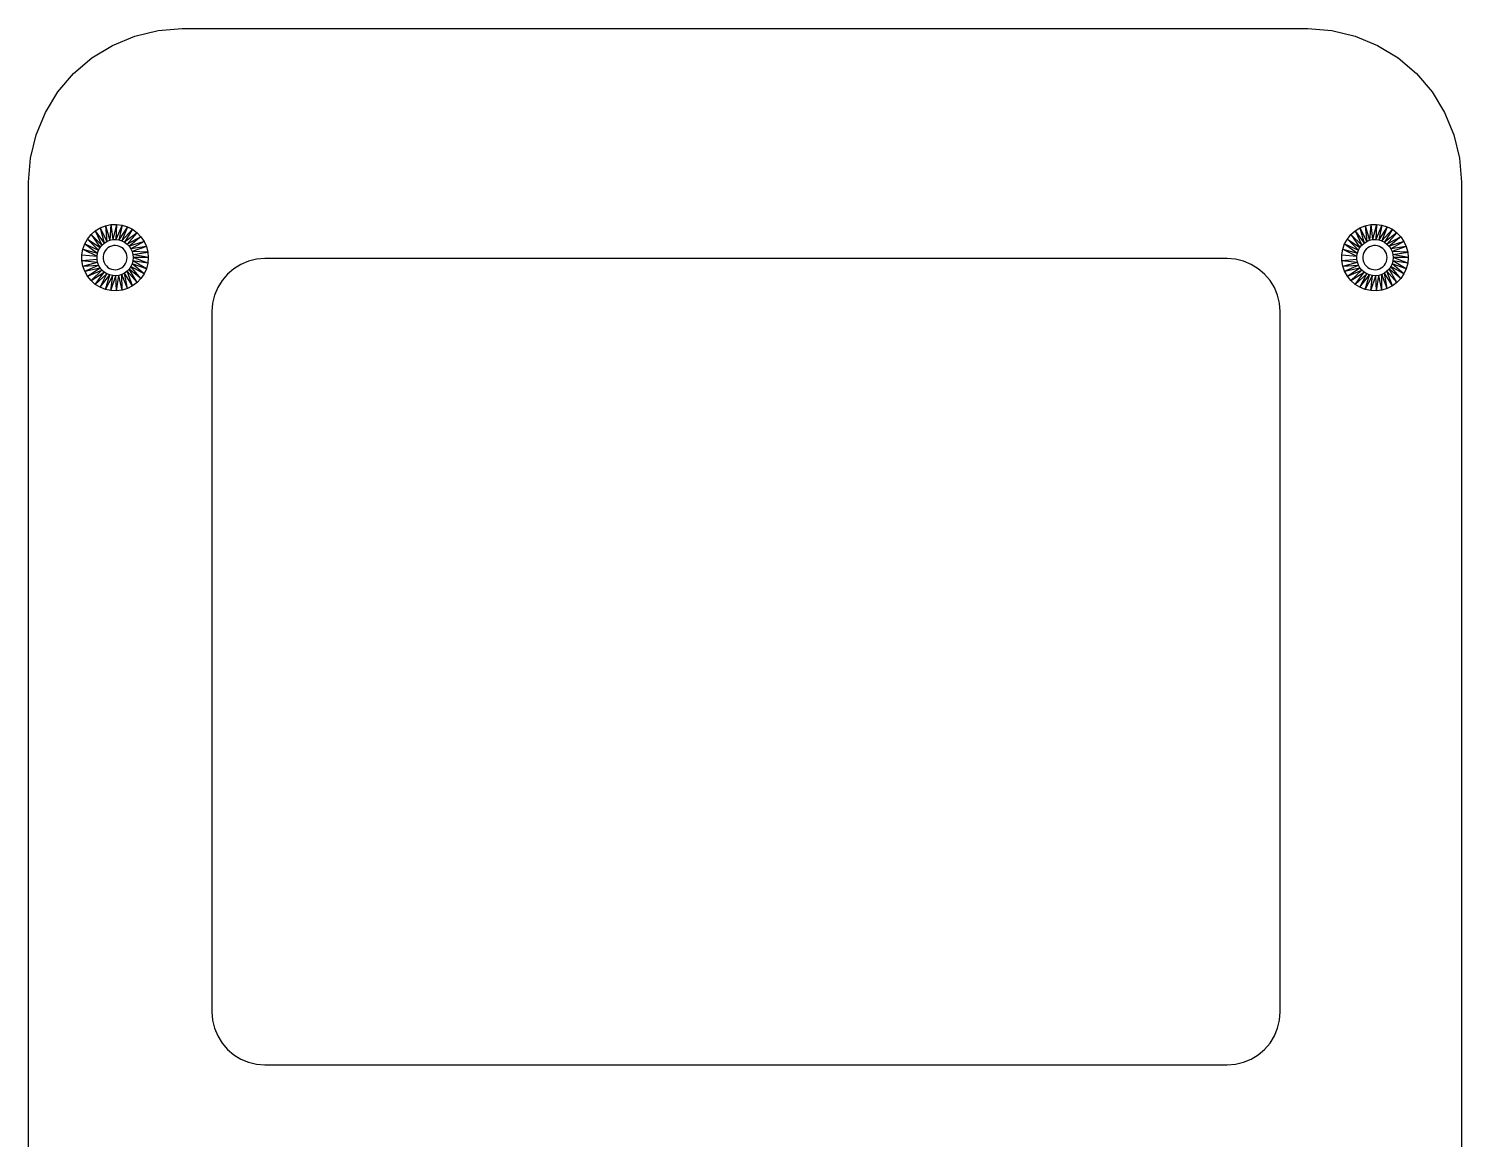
# Model space of a CAD drawing. Header units: millimetres. Extents: x 0 to 95, y 0 to 147.
# Drawn here: x 0 to 94.8, y 73.5 to 147 of the extents above; entities that cross this region are included whole.
import ezdxf

# ---------------------------------------------------------------- set-up
doc = ezdxf.new("R2010")
doc.units = ezdxf.units.MM
doc.layers.add('Shape2DView', color=7, linetype='CONTINUOUS')

msp = doc.modelspace()

# ---------------------------------------------------------------- linework, layer by layer
at = {"layer": 'Shape2DView'}
for p, q in [((8.571, 146.867), (10.16, 146.992)), ((10.16, 146.992), (84.669, 146.992)), ((84.669, 146.992), (86.258, 146.867)), ((5.547, 145.885), (7.02, 146.495)), ((7.02, 146.495), (8.571, 146.867)), ((86.258, 146.867), (87.809, 146.495)), ((87.809, 146.495), (89.281, 145.885)), ((4.188, 145.052), (5.547, 145.885)), ((89.281, 145.885), (90.641, 145.052)), ((2.976, 144.016), (4.188, 145.052)), ((90.641, 145.052), (91.853, 144.016)), ((1.94, 142.804), (2.976, 144.016)), ((91.853, 144.016), (92.889, 142.804)), ((1.107, 141.445), (1.94, 142.804)), ((92.889, 142.804), (93.722, 141.445)), ((0.497, 139.972), (1.107, 141.445)), ((93.722, 141.445), (94.332, 139.972)), ((0.125, 138.422), (0.497, 139.972)), ((94.332, 139.972), (94.704, 138.422)), ((0, 136.832), (0.125, 138.422)), ((94.704, 138.422), (94.829, 136.832)), ((0, 10.16), (0, 136.832)), ((94.829, 136.832), (94.829, 10.16)), ((4.412, 133.61), (4.729, 133.805)), ((4.729, 133.805), (5.076, 133.944)), ((4.729, 133.805), (5.179, 132.912)), ((4.729, 133.805), (5.006, 132.806)), ((5.076, 133.944), (5.44, 134.023)), ((5.076, 133.944), (5.368, 132.988)), ((5.076, 133.944), (5.179, 132.912)), ((5.44, 134.023), (5.368, 132.988)), ((5.44, 134.023), (5.813, 134.039)), ((5.44, 134.023), (5.567, 133.031)), ((5.813, 134.039), (5.567, 133.031)), ((5.813, 134.039), (5.771, 133.04)), ((6.183, 133.991), (5.771, 133.04)), ((5.813, 134.039), (6.183, 133.991)), ((6.183, 133.991), (5.973, 133.014)), ((6.54, 133.882), (5.973, 133.014)), ((6.54, 133.882), (6.167, 132.954)), ((6.873, 133.714), (6.167, 132.954)), ((6.183, 133.991), (6.54, 133.882)), ((6.873, 133.714), (6.349, 132.863)), ((6.54, 133.882), (6.873, 133.714)), ((6.873, 133.714), (7.173, 133.492)), ((87.801, 133.61), (88.119, 133.805)), ((88.119, 133.805), (88.465, 133.944)), ((88.119, 133.805), (88.569, 132.912)), ((88.119, 133.805), (88.396, 132.806)), ((88.465, 133.944), (88.83, 134.023)), ((88.465, 133.944), (88.758, 132.988)), ((88.465, 133.944), (88.569, 132.912)), ((88.83, 134.023), (88.758, 132.988)), ((88.83, 134.023), (89.203, 134.039)), ((88.83, 134.023), (88.957, 133.031)), ((89.203, 134.039), (88.957, 133.031)), ((89.203, 134.039), (89.16, 133.04)), ((89.573, 133.991), (89.16, 133.04)), ((89.203, 134.039), (89.573, 133.991)), ((89.573, 133.991), (89.362, 133.014)), ((89.93, 133.882), (89.362, 133.014)), ((89.93, 133.882), (89.557, 132.954)), ((90.263, 133.714), (89.557, 132.954)), ((89.573, 133.991), (89.93, 133.882)), ((90.263, 133.714), (89.738, 132.863)), ((89.93, 133.882), (90.263, 133.714)), ((90.263, 133.714), (90.563, 133.492)), ((3.715, 132.747), (3.897, 133.073)), ((3.897, 133.073), (4.131, 133.363)), ((3.897, 133.073), (4.726, 132.513)), ((3.897, 133.073), (4.626, 132.335)), ((4.131, 133.363), (4.412, 133.61)), ((4.131, 133.363), (4.853, 132.671)), ((4.131, 133.363), (4.726, 132.513)), ((4.412, 133.61), (5.006, 132.806)), ((4.412, 133.61), (4.853, 132.671)), ((4.853, 132.671), (5.006, 132.806)), ((5.006, 132.806), (5.179, 132.912)), ((5.179, 132.912), (5.368, 132.988)), ((5.368, 132.988), (5.567, 133.031)), ((5.567, 133.031), (5.771, 133.04)), ((5.771, 133.04), (5.973, 133.014)), ((5.973, 133.014), (6.167, 132.954)), ((6.167, 132.954), (6.349, 132.863)), ((7.173, 133.492), (6.349, 132.863)), ((6.349, 132.863), (6.513, 132.742)), ((7.173, 133.492), (6.513, 132.742)), ((7.431, 133.223), (6.513, 132.742)), ((7.431, 133.223), (6.653, 132.595)), ((7.64, 132.914), (6.653, 132.595)), ((7.64, 132.914), (6.767, 132.426)), ((7.173, 133.492), (7.431, 133.223)), ((7.431, 133.223), (7.64, 132.914)), ((7.64, 132.914), (7.794, 132.574)), ((87.105, 132.747), (87.287, 133.073)), ((87.287, 133.073), (87.521, 133.363)), ((87.287, 133.073), (88.115, 132.513)), ((87.287, 133.073), (88.016, 132.335)), ((87.521, 133.363), (87.801, 133.61)), ((87.521, 133.363), (88.243, 132.671)), ((87.521, 133.363), (88.115, 132.513)), ((87.801, 133.61), (88.396, 132.806)), ((87.801, 133.61), (88.243, 132.671)), ((88.243, 132.671), (88.396, 132.806)), ((88.396, 132.806), (88.569, 132.912)), ((88.569, 132.912), (88.758, 132.988)), ((88.758, 132.988), (88.957, 133.031)), ((88.957, 133.031), (89.16, 133.04)), ((89.16, 133.04), (89.362, 133.014)), ((89.362, 133.014), (89.557, 132.954)), ((89.557, 132.954), (89.738, 132.863)), ((90.563, 133.492), (89.738, 132.863)), ((89.738, 132.863), (89.902, 132.742)), ((90.563, 133.492), (89.902, 132.742)), ((90.821, 133.223), (89.902, 132.742)), ((90.821, 133.223), (90.043, 132.595)), ((91.03, 132.914), (90.043, 132.595)), ((91.03, 132.914), (90.157, 132.426)), ((90.563, 133.492), (90.821, 133.223)), ((90.821, 133.223), (91.03, 132.914)), ((91.03, 132.914), (91.184, 132.574)), ((3.528, 132.027), (3.591, 132.395)), ((3.528, 131.654), (3.528, 132.027)), ((3.528, 132.027), (4.524, 131.943)), ((3.591, 132.395), (3.715, 132.747)), ((3.591, 132.395), (4.558, 132.143)), ((3.591, 132.395), (4.524, 131.943)), ((3.715, 132.747), (4.626, 132.335)), ((3.715, 132.747), (4.558, 132.143)), ((4.524, 131.943), (4.558, 132.143)), ((4.524, 131.739), (4.524, 131.943)), ((4.558, 132.143), (4.626, 132.335)), ((4.626, 132.335), (4.726, 132.513)), ((4.726, 132.513), (4.853, 132.671)), ((4.946, 132.042), (4.923, 131.909)), ((4.923, 131.909), (4.923, 131.773)), ((4.991, 132.17), (4.946, 132.042)), ((5.057, 132.289), (4.991, 132.17)), ((5.142, 132.394), (5.057, 132.289)), ((5.244, 132.484), (5.142, 132.394)), ((5.36, 132.555), (5.244, 132.484)), ((5.485, 132.606), (5.36, 132.555)), ((5.618, 132.634), (5.485, 132.606)), ((5.754, 132.64), (5.618, 132.634)), ((5.888, 132.623), (5.754, 132.64)), ((6.018, 132.583), (5.888, 132.623)), ((6.139, 132.522), (6.018, 132.583)), ((6.248, 132.441), (6.139, 132.522)), ((6.342, 132.343), (6.248, 132.441)), ((6.418, 132.231), (6.342, 132.343)), ((6.474, 132.107), (6.418, 132.231)), ((6.508, 131.976), (6.474, 132.107)), ((6.52, 131.841), (6.508, 131.976)), ((6.508, 131.706), (6.52, 131.841)), ((6.513, 132.742), (6.653, 132.595)), ((6.653, 132.595), (6.767, 132.426)), ((7.794, 132.574), (6.767, 132.426)), ((6.767, 132.426), (6.851, 132.241)), ((7.794, 132.574), (6.851, 132.241)), ((6.851, 132.241), (6.902, 132.044)), ((7.888, 132.213), (6.851, 132.241)), ((6.902, 132.044), (7.888, 132.213)), ((7.92, 131.841), (6.902, 132.044)), ((6.902, 132.044), (6.92, 131.841)), ((6.92, 131.841), (6.902, 131.638)), ((7.888, 131.469), (6.92, 131.841)), ((7.92, 131.841), (6.92, 131.841)), ((7.794, 132.574), (7.888, 132.213)), ((7.888, 132.213), (7.92, 131.841)), ((7.92, 131.841), (7.888, 131.469)), ((86.917, 132.027), (86.98, 132.395)), ((86.917, 131.654), (86.917, 132.027)), ((86.917, 132.027), (87.914, 131.943)), ((86.98, 132.395), (87.105, 132.747)), ((86.98, 132.395), (87.948, 132.143)), ((86.98, 132.395), (87.914, 131.943)), ((87.105, 132.747), (88.016, 132.335)), ((87.105, 132.747), (87.948, 132.143)), ((87.914, 131.943), (87.948, 132.143)), ((87.914, 131.739), (87.914, 131.943)), ((87.948, 132.143), (88.016, 132.335)), ((88.016, 132.335), (88.115, 132.513)), ((88.115, 132.513), (88.243, 132.671)), ((88.335, 132.042), (88.312, 131.909)), ((88.312, 131.909), (88.312, 131.773)), ((88.38, 132.17), (88.335, 132.042)), ((88.446, 132.289), (88.38, 132.17)), ((88.532, 132.394), (88.446, 132.289)), ((88.634, 132.484), (88.532, 132.394)), ((88.749, 132.555), (88.634, 132.484)), ((88.875, 132.606), (88.749, 132.555)), ((89.008, 132.634), (88.875, 132.606)), ((89.143, 132.64), (89.008, 132.634)), ((89.278, 132.623), (89.143, 132.64)), ((89.408, 132.583), (89.278, 132.623)), ((89.529, 132.522), (89.408, 132.583)), ((89.638, 132.441), (89.529, 132.522)), ((89.732, 132.343), (89.638, 132.441)), ((89.808, 132.231), (89.732, 132.343)), ((89.864, 132.107), (89.808, 132.231)), ((89.898, 131.976), (89.864, 132.107)), ((89.909, 131.841), (89.898, 131.976)), ((89.898, 131.706), (89.909, 131.841)), ((89.902, 132.742), (90.043, 132.595)), ((90.043, 132.595), (90.157, 132.426)), ((91.184, 132.574), (90.157, 132.426)), ((90.157, 132.426), (90.241, 132.241)), ((91.184, 132.574), (90.241, 132.241)), ((90.241, 132.241), (90.292, 132.044)), ((91.278, 132.213), (90.241, 132.241)), ((90.292, 132.044), (91.278, 132.213)), ((91.309, 131.841), (90.292, 132.044)), ((90.292, 132.044), (90.309, 131.841)), ((90.309, 131.841), (90.292, 131.638)), ((91.278, 131.469), (90.309, 131.841)), ((91.309, 131.841), (90.309, 131.841)), ((91.184, 132.574), (91.278, 132.213)), ((91.278, 132.213), (91.309, 131.841)), ((91.309, 131.841), (91.278, 131.469)), ((3.528, 131.654), (4.524, 131.739)), ((3.591, 131.286), (3.528, 131.654)), ((3.528, 131.654), (4.558, 131.538)), ((3.591, 131.286), (4.558, 131.538)), ((3.591, 131.286), (4.626, 131.347)), ((3.715, 130.935), (3.591, 131.286)), ((3.715, 130.935), (4.626, 131.347)), ((3.715, 130.935), (4.726, 131.169)), ((3.897, 130.609), (3.715, 130.935)), ((3.897, 130.609), (4.726, 131.169)), ((3.897, 130.609), (4.853, 131.01)), ((4.131, 130.319), (4.853, 131.01)), ((4.131, 130.319), (5.006, 130.876)), ((4.412, 130.072), (5.006, 130.876)), ((4.558, 131.538), (4.524, 131.739)), ((4.626, 131.347), (4.558, 131.538)), ((4.726, 131.169), (4.626, 131.347)), ((4.853, 131.01), (4.726, 131.169)), ((5.006, 130.876), (4.853, 131.01)), ((4.923, 131.773), (4.946, 131.639)), ((4.946, 131.639), (4.991, 131.511)), ((4.991, 131.511), (5.057, 131.393)), ((5.179, 130.769), (5.006, 130.876)), ((5.057, 131.393), (5.142, 131.287)), ((5.142, 131.287), (5.244, 131.198)), ((5.244, 131.198), (5.36, 131.126)), ((5.36, 131.126), (5.485, 131.076)), ((5.485, 131.076), (5.618, 131.047)), ((5.618, 131.047), (5.754, 131.042)), ((5.754, 131.042), (5.888, 131.059)), ((5.888, 131.059), (6.018, 131.099)), ((6.018, 131.099), (6.139, 131.16)), ((6.139, 131.16), (6.248, 131.24)), ((6.248, 131.24), (6.342, 131.338)), ((6.342, 131.338), (6.418, 131.451)), ((6.513, 130.94), (6.349, 130.819)), ((6.418, 131.451), (6.474, 131.574)), ((6.474, 131.574), (6.508, 131.706)), ((6.653, 131.087), (6.513, 130.94)), ((6.873, 129.967), (6.513, 130.94)), ((7.173, 130.189), (6.513, 130.94)), ((6.767, 131.256), (6.653, 131.087)), ((7.173, 130.189), (6.653, 131.087)), ((7.431, 130.459), (6.653, 131.087)), ((6.851, 131.441), (6.767, 131.256)), ((7.431, 130.459), (6.767, 131.256)), ((7.64, 130.768), (6.767, 131.256)), ((6.902, 131.638), (6.851, 131.441)), ((7.64, 130.768), (6.851, 131.441)), ((7.794, 131.108), (6.851, 131.441)), ((7.794, 131.108), (6.902, 131.638)), ((7.888, 131.469), (6.902, 131.638)), ((7.794, 131.108), (7.64, 130.768)), ((7.888, 131.469), (7.794, 131.108)), ((13.576, 131.106), (13.159, 130.749)), ((14.045, 131.393), (13.576, 131.106)), ((14.552, 131.603), (14.045, 131.393)), ((15.086, 131.731), (14.552, 131.603)), ((15.634, 131.774), (15.086, 131.731)), ((79.334, 131.774), (15.634, 131.774)), ((79.881, 131.731), (79.334, 131.774)), ((80.415, 131.603), (79.881, 131.731)), ((80.923, 131.393), (80.415, 131.603)), ((81.391, 131.106), (80.923, 131.393)), ((81.809, 130.749), (81.391, 131.106)), ((86.917, 131.654), (87.914, 131.739)), ((86.98, 131.286), (86.917, 131.654)), ((86.917, 131.654), (87.948, 131.538)), ((86.98, 131.286), (87.948, 131.538)), ((86.98, 131.286), (88.016, 131.347)), ((87.105, 130.935), (86.98, 131.286)), ((87.105, 130.935), (88.016, 131.347)), ((87.105, 130.935), (88.115, 131.169)), ((87.287, 130.609), (87.105, 130.935)), ((87.287, 130.609), (88.115, 131.169)), ((87.287, 130.609), (88.243, 131.01)), ((87.521, 130.319), (88.243, 131.01)), ((87.521, 130.319), (88.396, 130.876)), ((87.801, 130.072), (88.396, 130.876)), ((87.948, 131.538), (87.914, 131.739)), ((88.016, 131.347), (87.948, 131.538)), ((88.115, 131.169), (88.016, 131.347)), ((88.243, 131.01), (88.115, 131.169)), ((88.396, 130.876), (88.243, 131.01)), ((88.312, 131.773), (88.335, 131.639)), ((88.335, 131.639), (88.38, 131.511)), ((88.38, 131.511), (88.446, 131.393)), ((88.569, 130.769), (88.396, 130.876)), ((88.446, 131.393), (88.532, 131.287)), ((88.532, 131.287), (88.634, 131.198)), ((88.634, 131.198), (88.749, 131.126)), ((88.749, 131.126), (88.875, 131.076)), ((88.875, 131.076), (89.008, 131.047)), ((89.008, 131.047), (89.143, 131.042)), ((89.143, 131.042), (89.278, 131.059)), ((89.278, 131.059), (89.408, 131.099)), ((89.408, 131.099), (89.529, 131.16)), ((89.529, 131.16), (89.638, 131.24)), ((89.638, 131.24), (89.732, 131.338)), ((89.732, 131.338), (89.808, 131.451)), ((89.902, 130.94), (89.738, 130.819)), ((89.808, 131.451), (89.864, 131.574)), ((89.864, 131.574), (89.898, 131.706)), ((90.043, 131.087), (89.902, 130.94)), ((90.263, 129.967), (89.902, 130.94)), ((90.563, 130.189), (89.902, 130.94)), ((90.157, 131.256), (90.043, 131.087)), ((90.563, 130.189), (90.043, 131.087)), ((90.821, 130.459), (90.043, 131.087)), ((90.241, 131.441), (90.157, 131.256)), ((90.821, 130.459), (90.157, 131.256)), ((91.03, 130.768), (90.157, 131.256)), ((90.292, 131.638), (90.241, 131.441)), ((91.03, 130.768), (90.241, 131.441)), ((91.184, 131.108), (90.241, 131.441)), ((91.184, 131.108), (90.292, 131.638)), ((91.278, 131.469), (90.292, 131.638)), ((91.184, 131.108), (91.03, 130.768)), ((91.278, 131.469), (91.184, 131.108)), ((4.131, 130.319), (3.897, 130.609)), ((4.412, 130.072), (4.131, 130.319)), ((4.412, 130.072), (5.179, 130.769)), ((4.729, 129.876), (4.412, 130.072)), ((4.729, 129.876), (5.179, 130.769)), ((4.729, 129.876), (5.368, 130.693)), ((5.076, 129.737), (5.368, 130.693)), ((5.076, 129.737), (5.567, 130.651)), ((5.368, 130.693), (5.179, 130.769)), ((5.567, 130.651), (5.368, 130.693)), ((5.44, 129.659), (5.567, 130.651)), ((5.44, 129.659), (5.771, 130.642)), ((5.771, 130.642), (5.567, 130.651)), ((5.973, 130.668), (5.771, 130.642)), ((5.813, 129.643), (5.771, 130.642)), ((5.813, 129.643), (5.973, 130.668)), ((6.167, 130.727), (5.973, 130.668)), ((6.183, 129.69), (5.973, 130.668)), ((6.349, 130.819), (6.167, 130.727)), ((6.183, 129.69), (6.167, 130.727)), ((6.54, 129.799), (6.167, 130.727)), ((6.54, 129.799), (6.349, 130.819)), ((6.873, 129.967), (6.349, 130.819)), ((6.873, 129.967), (6.54, 129.799)), ((7.173, 130.189), (6.873, 129.967)), ((7.431, 130.459), (7.173, 130.189)), ((7.64, 130.768), (7.431, 130.459)), ((12.802, 130.331), (12.515, 129.863)), ((13.159, 130.749), (12.802, 130.331)), ((82.165, 130.331), (81.809, 130.749)), ((82.452, 129.863), (82.165, 130.331)), ((87.521, 130.319), (87.287, 130.609)), ((87.801, 130.072), (87.521, 130.319)), ((87.801, 130.072), (88.569, 130.769)), ((88.119, 129.876), (87.801, 130.072)), ((88.119, 129.876), (88.569, 130.769)), ((88.119, 129.876), (88.758, 130.693)), ((88.465, 129.737), (88.758, 130.693)), ((88.465, 129.737), (88.957, 130.651)), ((88.758, 130.693), (88.569, 130.769)), ((88.957, 130.651), (88.758, 130.693)), ((88.83, 129.659), (88.957, 130.651)), ((88.83, 129.659), (89.16, 130.642)), ((89.16, 130.642), (88.957, 130.651)), ((89.362, 130.668), (89.16, 130.642)), ((89.203, 129.643), (89.16, 130.642)), ((89.203, 129.643), (89.362, 130.668)), ((89.557, 130.727), (89.362, 130.668)), ((89.573, 129.69), (89.362, 130.668)), ((89.738, 130.819), (89.557, 130.727)), ((89.573, 129.69), (89.557, 130.727)), ((89.93, 129.799), (89.557, 130.727)), ((89.93, 129.799), (89.738, 130.819)), ((90.263, 129.967), (89.738, 130.819)), ((90.263, 129.967), (89.93, 129.799)), ((90.563, 130.189), (90.263, 129.967)), ((90.821, 130.459), (90.563, 130.189)), ((91.03, 130.768), (90.821, 130.459)), ((5.076, 129.737), (4.729, 129.876)), ((5.44, 129.659), (5.076, 129.737)), ((5.813, 129.643), (5.44, 129.659)), ((6.183, 129.69), (5.813, 129.643)), ((6.54, 129.799), (6.183, 129.69)), ((12.305, 129.356), (12.177, 128.822)), ((12.515, 129.863), (12.305, 129.356)), ((82.662, 129.356), (82.452, 129.863)), ((82.791, 128.822), (82.662, 129.356)), ((88.465, 129.737), (88.119, 129.876)), ((88.83, 129.659), (88.465, 129.737)), ((89.203, 129.643), (88.83, 129.659)), ((89.573, 129.69), (89.203, 129.643)), ((89.93, 129.799), (89.573, 129.69)), ((12.177, 128.822), (12.134, 128.274)), ((12.134, 128.274), (12.134, 81.924)), ((82.834, 128.274), (82.791, 128.822)), ((82.834, 81.924), (82.834, 128.274)), ((12.134, 81.924), (12.177, 81.377)), ((82.791, 81.377), (82.834, 81.924)), ((12.177, 81.377), (12.305, 80.843)), ((12.305, 80.843), (12.515, 80.335)), ((82.452, 80.335), (82.662, 80.843)), ((82.662, 80.843), (82.791, 81.377)), ((12.515, 80.335), (12.802, 79.867)), ((12.802, 79.867), (13.159, 79.449)), ((81.809, 79.449), (82.165, 79.867)), ((82.165, 79.867), (82.452, 80.335)), ((13.159, 79.449), (13.576, 79.093)), ((13.576, 79.093), (14.045, 78.806)), ((14.045, 78.806), (14.552, 78.595)), ((80.415, 78.595), (80.923, 78.806)), ((80.923, 78.806), (81.391, 79.093)), ((81.391, 79.093), (81.809, 79.449)), ((14.552, 78.595), (15.086, 78.467)), ((15.086, 78.467), (15.634, 78.424)), ((15.634, 78.424), (79.334, 78.424)), ((79.334, 78.424), (79.881, 78.467)), ((79.881, 78.467), (80.415, 78.595))]:
    msp.add_line(p, q, dxfattribs=at)

doc.saveas('drawing.dxf')
